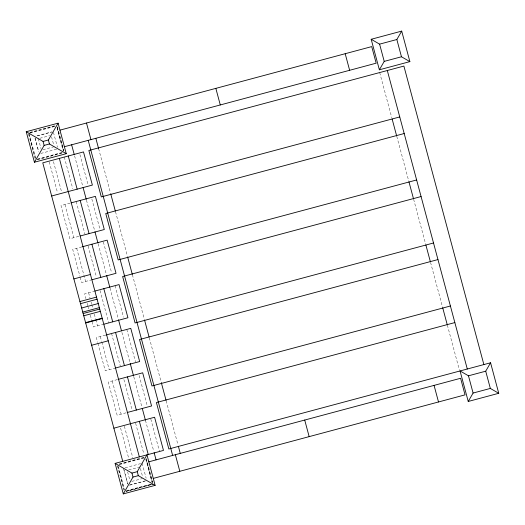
<?xml version="1.0" encoding="UTF-8"?>
<svg xmlns="http://www.w3.org/2000/svg" width="525" height="525" viewBox="0 0 525 525"><rect width="100%" height="100%" fill="white"/><g stroke="black" fill="none" stroke-linecap="round" stroke-linejoin="round"><path stroke-width="0.39" stroke-dasharray="2.62 1.97" d="M29.754 132.418L55.407 125.541M30.194 132.667L55.151 125.98M29.813 133.101L54.922 126.374M36.947 135.909L51.706 131.959L36.98 135.942M39.841 138.285L49.612 135.667M42.912 149.73L54.18 146.711M40.753 153.458L57.901 148.864M37.59 159.029L63.492 152.086M37.321 159.429L62.363 152.722M37.098 159.856L62.751 152.985M70.166 203.123L60.979 205.59L69.864 238.757L79.052 236.289M81.893 246.907L72.706 249.368L79.898 276.216M92.19 279.694L81.592 282.535L80.115 277.01M95.215 290.975L84.617 293.81L85.883 298.548M104.101 324.142L93.502 326.977L92.236 322.238M105.532 335.127L96.344 337.595L97.617 342.333M115.835 367.92L105.236 370.762L97.827 343.12M117.443 379.575L108.255 382.036L117.141 415.203L126.328 412.742M119.405 463.883L144.283 457.216M119.063 464.336L144.027 457.649M119.464 464.559L144.572 457.833M125.042 467.795L140.582 463.627M128.71 469.954L139.985 466.935M131.782 481.405L142.308 478.583M129.649 485.08L146.724 480.506M129.623 485.126L145.294 480.933M126.459 490.698L151.574 483.971M126.19 491.105L152.755 483.984M379.68 72.555L391.768 117.685M396.775 136.362L408.798 181.223M413.621 199.244L425.716 244.374M430.546 262.395L442.568 307.256M447.359 325.139L459.454 370.276M98.602 148.595L110.48 192.924M115.52 211.726L127.45 256.259M132.405 274.739L144.421 319.6M149.29 337.759L161.392 382.928M166.176 400.778L177.982 444.852M79.938 154.567L88.193 185.364M91.849 199.008L100.098 229.806M103.366 241.999L111.622 272.797M115.06 285.652L123.526 317.238M126.794 329.431L135.47 361.81M139.125 375.46L147.381 406.258M150.826 419.114L159.502 451.487M74.603 155.873L82.871 186.749M86.481 200.202L94.756 231.079M98.149 243.751L106.418 274.621M110.027 288.081L118.302 318.957M121.905 332.417L130.18 363.293M133.783 376.753L142.058 407.623M145.451 420.295L153.727 451.165M57.383 126.696L63.899 150.997M146.258 458.364L152.768 482.672M57.133 127.135L63.459 150.741M57.12 127.155L63.433 150.727M57.127 128.33L63.276 151.298M145.786 459.211L151.935 482.173M64.293 157.067L72.752 188.652M76.197 201.508L84.873 233.887M88.141 246.081L96.397 276.878M100.052 290.522L108.728 322.901M111.569 333.513L120.245 365.892M123.9 379.536L132.156 410.333M135.601 423.189L143.85 453.987M53.445 132.372L57.481 147.289M142.104 463.26L146.14 478.17M51.522 136.789L53.773 145.189M140.392 468.458L142.643 476.858M53.471 161.654L61.72 192.452M64.956 204.52L73.841 237.687M76.689 248.299L85.575 281.466M88.594 292.747L90.077 298.272M91.133 302.223L91.56 303.798M91.77 304.592L92.827 308.536M94.31 314.068L95.576 318.806M95.793 319.594L97.486 325.913M100.328 336.525L101.594 341.263M101.811 342.051L109.213 369.692M112.238 380.973L121.124 414.14M124.353 426.202L132.818 457.793M49.278 161.93L57.533 192.727M87.157 303.286L88.003 306.449M88.213 307.237L88.633 308.818M90.326 315.131L92.019 321.451M120.586 428.059L128.842 458.857M38.338 138.685L40.996 148.608M127.614 471.883L129.865 480.283M35.083 138.134L38.653 151.463M123.532 468.234L128.153 485.481M35.037 138.114L38.62 151.495M123.907 469.783L127.706 483.958M29.026 133.311L35.602 157.861M118.322 466.567L124.478 489.536M28.842 133.868L35.378 158.261M117.744 465.557L124.254 489.937M28.619 134.4L35.129 158.708M117.488 466.075L124.005 490.376M153.162 484.221L125.987 491.505L153.188 484.24M152.335 482.409L146.219 459.592L152.309 482.403"/><path stroke-width="0.79" d="M34.427 162.225L44.139 145.399L49.442 143.981L66.268 153.687L58.091 123.178L26.25 131.709L34.427 162.225L66.268 153.687M26.25 131.709L43.07 141.422L48.379 139.998L58.091 123.178M123.296 493.894L133.009 477.074L138.318 475.65L155.138 485.363L146.961 454.847L137.248 471.673L131.946 473.091L115.119 463.378L123.296 493.894L155.138 485.363M379.365 69.799L384.221 61.386L401.467 56.766L409.881 61.622L401.704 31.106L371.188 39.283L379.365 69.799L409.881 61.622M401.467 56.766L396.848 39.519L401.704 31.106M490.573 362.775L485.717 371.188L468.471 375.808L460.058 370.952L468.234 401.467L473.091 393.054L490.337 388.434L498.75 393.291L490.573 362.775L168.847 448.987L156.411 402.55L454.847 322.58M371.188 39.283L379.601 44.139L396.848 39.519M59.955 130.141L371.726 46.6L376.169 63.184L64.398 146.724M51.653 195.996L68.237 191.553M68.552 191.468L92.38 185.082L83.495 151.915L42.768 162.829L122.752 461.337M71.577 202.748L95.406 196.363L104.291 229.53L80.463 235.915M399.748 116.944L101.305 196.914L88.863 150.478L403.889 66.071L483.873 364.573M404.191 133.527L105.748 213.498L118.191 259.928L416.633 179.963M82.425 246.763L107.133 240.142L116.025 273.308L92.19 279.694M73.868 278.919L90.451 274.47M421.076 196.547L122.633 276.517L135.076 322.947L433.519 242.983M95.215 290.975L119.044 284.589L127.929 317.756L104.101 324.142M79.931 301.54L96.515 297.098M80.502 303.66L97.086 299.217M81.664 307.991L98.247 303.548M82.76 312.086L99.343 307.643M83.14 313.517L99.724 309.074M83.744 315.774L100.328 311.332M85.582 322.626L102.165 318.183M85.68 322.987L102.263 318.544M106.063 334.989L130.778 328.368L139.663 361.535L115.835 367.92M91.645 345.253L108.229 340.81M437.962 259.567L139.519 339.531L151.961 385.967L450.404 305.996M118.853 379.194L142.682 372.809L151.567 405.976L127.739 412.361M113.859 428.17L154.593 417.257L163.478 450.424L115.119 463.378M148.831 461.816L460.602 378.276L465.045 394.859L153.274 478.4M468.234 401.467L498.75 393.291M485.717 371.188L490.337 388.434M387.306 70.514L467.289 369.016M379.601 44.139L384.221 61.386M468.471 375.808L473.091 393.054M392.123 118.991L396.651 135.896M408.955 181.821L413.451 198.594M425.893 245.024L430.336 261.608M442.687 307.716L447.221 324.627M345.194 53.714L349.637 70.297M434.063 385.383L438.506 401.966M215.841 88.371L220.283 104.954M304.717 420.046L309.159 436.629M95.845 138.298L98.602 148.595M110.69 193.718L115.356 211.135M127.66 257.053L132.326 274.47M144.631 320.388L149.087 337.011M161.392 382.928L166.058 400.345M178.362 446.263L180.272 453.39M86.494 123.034L90.937 139.617M175.363 454.702L179.806 471.286M88.213 140.346L172.64 455.431M71.63 144.788L74.176 154.291M83.088 187.537L86.271 199.415M94.966 231.873L97.932 242.957M106.634 275.415L109.817 287.293M118.512 319.751L121.478 330.835M130.18 363.293L133.573 375.959M142.268 408.417L145.451 420.295M154.147 452.753L156.056 459.874M68.27 155.997L77.155 189.164M80.181 200.438L89.066 233.605M91.908 244.223L100.8 277.39M103.819 288.665L112.704 321.832M115.553 332.45L124.438 365.617M127.457 376.891L136.349 410.058M139.368 421.332L148.253 454.499M59.351 158.386L139.335 456.894M48.379 139.998L49.442 143.981M137.248 471.673L138.318 475.65M43.07 141.422L44.139 145.399M131.946 473.091L133.009 477.074"/></g></svg>
